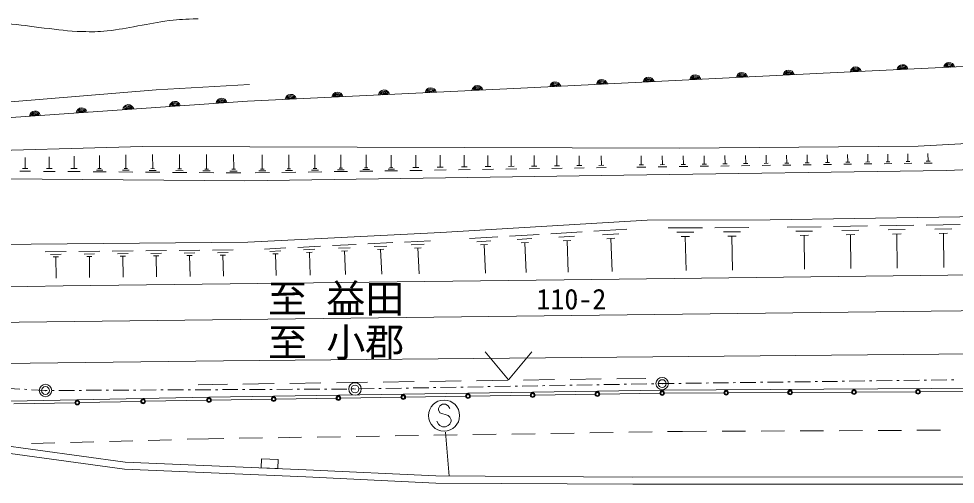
# Model space of a CAD drawing. Units: millimetres, scale not verified. Extents: x 40000 to 680000, y 20000 to 380000.
# Drawn here: x 146329 to 206446, y 271127 to 301026 of the extents above; entities that cross this region are included whole.
import ezdxf
from ezdxf.enums import TextEntityAlignment as Align

# ---------------------------------------------------------------- set-up
doc = ezdxf.new("R2010")
doc.units = ezdxf.units.MM
doc.header["$LTSCALE"] = 1000
doc.header["$PDMODE"] = 32
doc.header["$PDSIZE"] = 500
for name, color, linetype, lineweight in [('M-BGD', 7, 'Continuous', 13), ('M-BMK-ROW', 30, 'Continuous', 13), ('M-STR-HTXT', 7, 'Continuous', 13)]:
    doc.layers.add(name, color=color, linetype=linetype, lineweight=lineweight)
doc.layers.add('M-BMK-HTXT', color=7, linetype='Continuous')
doc.styles.add('ＭＳ ゴシック', font='')
doc.styles.get('ＭＳ ゴシック').set_extended_font_data('MS Gothic')

msp = doc.modelspace()

# ---------------------------------------------------------------- linework, layer by layer
at = {"layer": 'M-BGD'}
for p, q in [((149883, 291406), (149879, 292198)), ((151521, 291404), (151518, 292243)), ((153208, 291402), (153204, 292289)), ((154927, 291397), (154924, 292316)), ((156653, 291385), (156650, 292311)), ((158387, 291373), (158383, 292306)), ((160126, 291360), (160123, 292300)), ((161966, 291368), (161962, 292294)), ((163668, 291387), (163664, 292289)), ((165346, 291406), (165342, 292284)), ((167001, 291424), (166996, 292279)), ((168632, 291442), (168626, 292274)), ((170240, 291460), (170234, 292269)), ((171826, 291478), (171819, 292264)), ((173389, 291496), (173382, 292259)), ((174930, 291513), (174922, 292254)), ((176449, 291530), (176441, 292249)), ((177947, 291547), (177939, 292245)), ((179423, 291563), (179415, 292240)), ((180879, 291580), (180871, 292235)), ((182314, 291596), (182306, 292231)), ((183729, 291611), (183721, 292227)), ((186291, 291640), (186282, 292219)), ((187651, 291654), (187642, 292214)), ((188995, 291669), (188986, 292213)), ((190333, 291687), (190324, 292225)), ((191666, 291704), (191656, 292236)), ((192993, 291721), (192983, 292248)), ((194314, 291739), (194303, 292260)), ((195630, 291756), (195619, 292271)), ((196940, 291773), (196929, 292283)), ((198244, 291790), (198233, 292294)), ((199543, 291807), (199532, 292306)), ((200837, 291824), (200825, 292317)), ((202125, 291841), (202113, 292329)), ((203407, 291857), (203395, 292340)), ((204707, 291880), (204693, 292379)), ((146743, 291409), (146740, 292112)), ((148290, 291407), (148287, 292154)), ((181043, 291582), (180715, 291577)), ((182473, 291598), (182156, 291593)), ((183883, 291614), (183576, 291609)), ((186436, 291642), (186146, 291638)), ((187791, 291656), (187511, 291652)), ((189131, 291671), (188859, 291667)), ((190468, 291688), (190199, 291685)), ((191934, 291575), (191401, 291567)), ((191799, 291706), (191533, 291702)), ((193258, 291593), (192731, 291586)), ((193124, 291723), (192861, 291719)), ((194576, 291612), (194055, 291605)), ((194444, 291740), (194184, 291737)), ((195889, 291630), (195374, 291623)), ((195759, 291758), (195501, 291754)), ((197197, 291649), (196686, 291642)), ((197067, 291775), (196812, 291771)), ((198498, 291667), (197994, 291660)), ((198370, 291792), (198118, 291788)), ((199795, 291686), (199296, 291679)), ((199668, 291809), (199419, 291805)), ((201085, 291704), (200592, 291697)), ((200960, 291826), (200713, 291822)), ((202371, 291722), (201883, 291715)), ((202247, 291842), (202003, 291839)), ((203650, 291740), (203168, 291733)), ((203528, 291859), (203287, 291856)), ((204958, 291759), (204459, 291752)), ((204831, 291882), (204582, 291878)), ((147093, 291230), (146390, 291236)), ((146919, 291407), (146567, 291410)), ((148662, 291217), (147915, 291223)), ((148477, 291406), (148103, 291409)), ((150277, 291204), (149485, 291211)), ((150081, 291404), (149684, 291407)), ((151939, 291191), (151100, 291198)), ((151730, 291298), (151311, 291301)), ((151626, 291403), (151416, 291405)), ((153649, 291177), (152763, 291184)), ((153428, 291290), (152985, 291293)), ((153319, 291402), (153097, 291403)), ((155385, 291163), (154466, 291171)), ((155156, 291280), (154696, 291284)), ((155042, 291396), (154812, 291398)), ((157115, 291150), (156189, 291157)), ((156884, 291267), (156421, 291271)), ((156769, 291384), (156538, 291386)), ((158851, 291136), (157918, 291143)), ((158619, 291254), (158152, 291258)), ((158503, 291372), (158270, 291374)), ((160594, 291122), (159655, 291129)), ((160360, 291241), (159890, 291245)), ((160244, 291359), (160009, 291361)), ((162433, 291143), (161506, 291129)), ((162199, 291255), (161736, 291248)), ((162082, 291369), (161850, 291366)), ((164123, 291168), (163220, 291155)), ((163895, 291277), (163444, 291271)), ((163781, 291388), (163555, 291385)), ((165789, 291193), (164911, 291180)), ((165568, 291299), (165128, 291293)), ((165456, 291407), (165237, 291404)), ((167431, 291217), (166577, 291204)), ((167216, 291320), (166789, 291314)), ((167108, 291426), (166894, 291423)), ((169051, 291241), (168220, 291228)), ((168841, 291342), (168426, 291335)), ((168736, 291444), (168528, 291441)), ((170647, 291264), (169839, 291252)), ((170444, 291362), (170040, 291356)), ((170341, 291462), (170139, 291459)), ((172221, 291288), (171436, 291276)), ((172022, 291481), (171629, 291475)), ((173773, 291311), (173010, 291299)), ((173579, 291498), (173198, 291493)), ((175303, 291333), (174562, 291322)), ((175115, 291516), (174744, 291510)), ((176811, 291355), (176092, 291345)), ((176629, 291533), (176269, 291527)), ((178298, 291377), (177600, 291367)), ((178121, 291549), (177772, 291544)), ((179764, 291399), (179087, 291389)), ((179592, 291566), (179254, 291561)), ((181209, 291420), (180554, 291411)), ((182634, 291442), (181999, 291432)), ((184039, 291462), (183424, 291453)), ((186583, 291499), (186004, 291491)), ((187933, 291518), (187373, 291510)), ((189269, 291537), (188725, 291529)), ((190604, 291556), (190066, 291548)), ((183246, 287378), (185364, 287503)), ((188016, 287588), (190213, 287599)), ((191022, 287603), (193200, 287613)), ((195661, 287637), (197829, 287670)), ((196207, 287374), (197291, 287391)), ((198625, 287683), (200802, 287717)), ((199174, 287419), (200262, 287436)), ((201598, 287729), (203782, 287763)), ((202148, 287465), (203240, 287482)), ((204578, 287776), (206769, 287810)), ((205130, 287510), (206226, 287528)), ((171099, 286683), (172763, 286766)), ((175267, 286907), (177079, 287014)), ((175734, 286707), (176640, 286761)), ((177829, 287058), (179739, 287171)), ((178320, 286848), (179276, 286904)), ((180487, 287215), (182500, 287334)), ((181005, 286993), (182011, 287053)), ((181271, 286757), (181775, 286786)), ((181523, 286771), (181605, 284756)), ((183791, 287145), (184850, 287207)), ((184071, 286895), (184601, 286927)), ((184336, 286911), (184412, 284790)), ((188567, 287316), (189665, 287321)), ((188842, 287043), (189392, 287046)), ((189117, 287044), (189172, 284848)), ((191568, 287333), (192657, 287338)), ((191841, 287062), (192386, 287065)), ((192114, 287063), (192150, 284885)), ((196482, 287107), (197024, 287116)), ((196753, 287111), (196777, 284943)), ((199450, 287152), (199994, 287160)), ((199722, 287156), (199748, 284979)), ((202425, 287196), (202971, 287205)), ((202698, 287200), (202727, 285016)), ((205408, 287241), (205956, 287249)), ((205682, 287245), (205713, 285053)), ((158762, 286163), (160097, 286176)), ((162097, 286237), (163482, 286306)), ((164247, 286344), (165698, 286416)), ((164619, 286180), (165345, 286216)), ((166463, 286454), (167983, 286529)), ((166852, 286282), (167612, 286320)), ((168746, 286567), (170337, 286646)), ((169154, 286388), (169949, 286427)), ((169362, 286199), (169760, 286218)), ((169561, 286209), (169635, 284618)), ((171526, 286496), (172357, 286537)), ((171744, 286298), (172160, 286319)), ((171952, 286309), (172037, 284645)), ((175974, 286494), (176427, 286521)), ((176200, 286508), (176290, 284695)), ((178573, 286623), (179051, 286651)), ((178812, 286637), (178899, 284725)), ((148031, 286058), (149384, 286071)), ((148371, 285892), (149047, 285898)), ((148542, 285724), (148880, 285728)), ((148711, 285726), (148725, 284373)), ((150186, 286079), (151533, 286092)), ((150525, 285914), (151198, 285920)), ((150695, 285747), (151032, 285750)), ((150863, 285749), (150882, 284402)), ((152335, 286100), (153679, 286113)), ((152672, 285935), (153344, 285942)), ((152842, 285769), (153178, 285772)), ((153010, 285770), (153033, 284426)), ((154480, 286121), (155821, 286134)), ((154817, 285956), (155488, 285963)), ((154986, 285790), (155322, 285794)), ((155154, 285792), (155181, 284451)), ((156623, 286142), (157961, 286155)), ((156959, 285978), (157628, 285984)), ((157128, 285812), (157462, 285815)), ((157295, 285814), (157327, 284476)), ((159098, 285999), (159765, 286006)), ((159266, 285834), (159600, 285837)), ((159433, 285835), (159469, 284501)), ((162452, 286081), (163144, 286116)), ((162633, 285917), (162980, 285934)), ((162806, 285925), (162852, 284540)), ((164809, 286008), (165172, 286026)), ((164991, 286017), (165045, 284565)), ((167052, 286102), (167432, 286121)), ((167242, 286111), (167305, 284591)), ((176267, 279635), (177767, 277835)), ((177767, 277835), (179267, 279635)), ((172721, 277734), (174721, 277762)), ((175721, 277776), (177721, 277805)), ((178721, 277819), (180721, 277848)), ((181721, 277862), (183720, 277890)), ((184720, 277904), (186587, 277931)), ((157856, 277522), (159723, 277549)), ((160723, 277563), (162722, 277591)), ((163722, 277606), (165722, 277634)), ((166722, 277648), (168722, 277677)), ((169722, 277691), (171722, 277719)), ((158690, 276535), (162546, 276594)), ((162846, 276599), (166702, 276658)), ((167002, 276663), (170858, 276722)), ((171158, 276727), (175014, 276787)), ((175314, 276791), (179170, 276851)), ((179470, 276855), (183326, 276915)), ((183626, 276919), (187482, 276979)), ((187782, 276982), (191589, 277002)), ((191889, 277003), (195695, 277023)), ((195995, 277025), (199801, 277044)), ((200101, 277046), (203908, 277066)), ((204208, 277067), (208014, 277087)), ((146011, 276291), (149938, 276367)), ((150238, 276372), (154164, 276448)), ((154464, 276454), (158390, 276530)), ((173357, 276173), (173266, 275991)), ((173266, 275991), (173266, 275900)), ((173539, 276264), (173357, 276173)), ((173721, 276264), (173539, 276264)), ((173902, 276173), (173721, 276264)), ((173993, 275991), (173902, 276173)), ((173266, 275900), (173357, 275718)), ((173357, 275718), (173902, 275536)), ((173902, 275536), (173993, 275445)), ((173993, 275445), (174084, 275264)), ((173266, 274991), (173175, 275173)), ((173357, 274900), (173266, 274991)), ((173539, 274809), (173357, 274900)), ((173721, 274809), (173539, 274809)), ((173902, 274900), (173721, 274809)), ((173993, 274991), (173902, 274900)), ((174084, 275173), (173993, 274991)), ((174084, 275264), (174084, 275173)), ((162985, 274120), (164485, 274143)), ((165484, 274158), (166984, 274182)), ((167984, 274197), (169484, 274221)), ((170484, 274236), (171984, 274260)), ((172984, 274275), (174483, 274298)), ((175483, 274314), (176983, 274337)), ((177983, 274353), (179483, 274376)), ((180483, 274392), (181982, 274415)), ((182982, 274431), (184482, 274454)), ((185482, 274470), (186982, 274493)), ((187982, 274508), (188946, 274523)), ((188946, 274523), (190488, 274530)), ((191488, 274535), (192988, 274542)), ((193988, 274546), (195488, 274553)), ((196488, 274558), (197988, 274565)), ((198988, 274569), (200488, 274576)), ((201488, 274580), (202988, 274587)), ((203988, 274592), (205488, 274599)), ((147147, 273750), (148646, 273789)), ((149646, 273816), (151145, 273855)), ((152145, 273882), (153644, 273921)), ((154644, 273948), (156143, 273987)), ((157143, 274014), (158521, 274050)), ((158521, 274050), (159485, 274065)), ((160485, 274081), (161985, 274104))]:
    msp.add_line(p, q, dxfattribs=at)
for points in [[(271635, 294495), (274063, 300824), (223133, 298730), (197966, 297533), (178549, 296567), (161009, 295735), (142715, 294477), (134760, 293893), (120329, 293949), (103900, 294089), (66243, 295860)], [(66225, 296660), (80444, 296002), (106799, 295053), (120738, 294770), (133133, 294770), (143469, 295489), (155146, 296463), (161139, 296808)], [(105411, 292999), (116660, 292614), (131358, 292257), (142027, 292483), (154273, 292818), (188740, 292711), (204061, 292846), (228383, 294160), (244573, 295048), (270516, 295807)], [(66582, 280294), (146350, 281538), (204894, 282241), (259012, 282845), (315743, 283388), (366105, 283941), (401974, 284329), (430347, 285243), (458770, 286733), (479297, 288182), (510046, 291006), (533821, 294051)], [(268568, 294259), (242528, 293475), (225343, 292065), (205856, 291271), (185180, 290979), (160853, 290620), (137397, 290808), (123441, 290538), (115350, 290416), (107089, 291970)], [(224044, 288864), (221065, 288643), (215971, 288456), (210814, 288373), (194557, 288119), (186678, 288082), (173420, 287299), (161029, 286685), (147118, 286549), (123628, 286404), (107628, 286379), (107340, 286153)], [(110246, 283152), (149186, 283882), (183122, 284273), (221798, 284753)], [(104882, 278154), (139964, 278811), (159481, 279056), (182422, 279272), (216873, 279582), (232672, 280577)], [(107635, 275702), (158525, 276719), (187621, 277178), (232638, 277446)], [(144725, 273701), (153164, 272554), (164781, 272052), (173107, 271663), (185756, 271584), (209273, 271597), (235750, 271916), (259386, 272258), (275517, 272355), (292199, 272373), (307010, 272160), (319199, 271945), (324448, 271800)], [(144663, 273248), (153124, 272098), (164761, 271595), (173095, 271206), (185755, 271127), (209276, 271139), (235756, 271459), (259390, 271800), (275518, 271898), (292196, 271915), (307003, 271702), (319188, 271488), (324436, 271343)]]:
    msp.add_lwpolyline(points, dxfattribs=at)
msp.add_lwpolyline([(161892, 272176), (162953, 272131), (162979, 272725), (161918, 272771)], close=True, dxfattribs=at)
for centre, radius in [((191739, 277002), 150), ((195845, 277024), 150), ((195845, 277024), 120), ((199951, 277045), 150), ((199951, 277045), 120), ((199951, 277045), 100), ((204058, 277067), 150), ((204058, 277067), 120), ((204058, 277067), 100), ((154314, 276451), 150), ((154314, 276451), 120), ((154314, 276451), 100), ((158540, 276533), 150), ((158540, 276533), 120), ((158540, 276533), 100), ((162696, 276597), 150), ((162696, 276597), 120), ((162696, 276597), 100), ((166852, 276661), 150), ((166852, 276661), 120), ((166852, 276661), 100), ((171008, 276725), 150), ((171008, 276725), 120), ((171008, 276725), 100), ((175164, 276789), 150), ((175164, 276789), 120), ((175164, 276789), 100), ((179320, 276853), 150), ((179320, 276853), 120), ((179320, 276853), 100), ((183476, 276917), 150), ((183476, 276917), 120), ((183476, 276917), 100), ((187632, 276981), 150), ((187632, 276981), 120), ((187632, 276981), 100), ((191739, 277002), 120), ((191739, 277002), 100), ((195845, 277024), 100), ((150088, 276369), 150), ((150088, 276369), 120), ((150088, 276369), 100), ((173630, 275536), 1000)]:
    msp.add_circle(centre, radius, dxfattribs=at)
for centre, radius, start, end in [((206057, 297864), 354, 11.51992, 173.9251), ((195751, 297369), 354, 11.64659, 174.05176), ((195751, 297369), 283, 13.87062, 171.82773), ((195751, 297369), 212, 17.61695, 168.0814), ((200064, 297579), 354, 11.51992, 173.9251), ((200064, 297579), 283, 13.74396, 171.70106), ((200064, 297579), 212, 17.49029, 167.95474), ((200064, 297579), 142, 25.20202, 160.24301), ((200064, 297579), 100, 35.51968, 149.92534), ((203061, 297721), 354, 11.51992, 173.9251), ((203061, 297721), 283, 13.74396, 171.70106), ((203061, 297721), 212, 17.49029, 167.95474), ((203061, 297721), 142, 25.20202, 160.24301), ((203061, 297721), 100, 35.51968, 149.92534), ((206057, 297864), 283, 13.74396, 171.70106), ((206057, 297864), 212, 17.49029, 167.95474), ((206057, 297864), 142, 25.20202, 160.24301), ((206057, 297864), 100, 35.51968, 149.92534), ((183766, 296772), 354, 11.64659, 174.05176), ((183766, 296772), 283, 13.87062, 171.82773), ((183766, 296772), 212, 17.61695, 168.0814), ((186762, 296921), 354, 11.64659, 174.05176), ((186762, 296921), 283, 13.87062, 171.82773), ((186762, 296921), 212, 17.61695, 168.0814), ((186762, 296921), 142, 25.32868, 160.36967), ((186762, 296921), 100, 35.64634, 150.05201), ((189759, 297071), 354, 11.64659, 174.05176), ((189759, 297071), 283, 13.87062, 171.82773), ((189759, 297071), 212, 17.61695, 168.0814), ((189759, 297071), 142, 25.32868, 160.36967), ((189759, 297071), 100, 35.64634, 150.05201), ((192755, 297220), 354, 11.64659, 174.05176), ((192755, 297220), 283, 13.87062, 171.82773), ((192755, 297220), 212, 17.61695, 168.0814), ((192755, 297220), 142, 25.32868, 160.36967), ((192755, 297220), 100, 35.64634, 150.05201), ((195751, 297369), 142, 25.32868, 160.36967), ((195751, 297369), 100, 35.64634, 150.05201), ((169782, 296097), 354, 11.51151, 173.91669), ((169782, 296097), 283, 13.73555, 171.69265), ((172778, 296239), 354, 11.51151, 173.91669), ((172778, 296239), 283, 13.73555, 171.69265), ((172778, 296239), 212, 17.48188, 167.94633), ((172778, 296239), 142, 25.19361, 160.2346), ((175775, 296381), 354, 11.51151, 173.91669), ((175775, 296381), 283, 13.73555, 171.69265), ((175775, 296381), 212, 17.48188, 167.94633), ((175775, 296381), 142, 25.19361, 160.2346), ((175775, 296381), 100, 35.51127, 149.91694), ((180770, 296623), 354, 11.64659, 174.05176), ((180770, 296623), 283, 13.87062, 171.82773), ((180770, 296623), 212, 17.61695, 168.0814), ((180770, 296623), 142, 25.32868, 160.36967), ((180770, 296623), 100, 35.64634, 150.05201), ((183766, 296772), 142, 25.32868, 160.36967), ((183766, 296772), 100, 35.64634, 150.05201), ((159348, 295567), 354, 12.73293, 175.13811), ((159348, 295567), 283, 14.95697, 172.91407), ((159348, 295567), 212, 18.7033, 169.16775), ((163788, 295813), 354, 11.51151, 173.91669), ((163788, 295813), 283, 13.73555, 171.69265), ((163788, 295813), 212, 17.48188, 167.94633), ((163788, 295813), 142, 25.19361, 160.2346), ((163788, 295813), 100, 35.51127, 149.91694), ((166785, 295955), 354, 11.51151, 173.91669), ((166785, 295955), 283, 13.73555, 171.69265), ((166785, 295955), 212, 17.48188, 167.94633), ((166785, 295955), 142, 25.19361, 160.2346), ((166785, 295955), 100, 35.51127, 149.91694), ((169782, 296097), 212, 17.48188, 167.94633), ((169782, 296097), 142, 25.19361, 160.2346), ((169782, 296097), 100, 35.51127, 149.91694), ((172778, 296239), 100, 35.51127, 149.91694), ((150369, 294949), 354, 12.73293, 175.13811), ((150369, 294949), 283, 14.95697, 172.91407), ((153362, 295155), 354, 12.73293, 175.13811), ((153362, 295155), 283, 14.95697, 172.91407), ((153362, 295155), 212, 18.7033, 169.16775), ((153362, 295155), 142, 26.41503, 161.45602), ((153362, 295155), 100, 36.73269, 151.13836), ((156355, 295361), 354, 12.73293, 175.13811), ((156355, 295361), 283, 14.95697, 172.91407), ((156355, 295361), 212, 18.7033, 169.16775), ((156355, 295361), 142, 26.41503, 161.45602), ((156355, 295361), 100, 36.73269, 151.13836), ((159348, 295567), 142, 26.41503, 161.45602), ((159348, 295567), 100, 36.73269, 151.13836), ((147376, 294743), 354, 12.73293, 175.13811), ((147376, 294743), 283, 14.95697, 172.91407), ((147376, 294743), 212, 18.7033, 169.16775), ((147376, 294743), 142, 26.41503, 161.45602), ((147376, 294743), 100, 36.73269, 151.13836), ((150369, 294949), 212, 18.7033, 169.16775), ((150369, 294949), 142, 26.41503, 161.45602), ((150369, 294949), 100, 36.73269, 151.13836)]:
    msp.add_arc(centre, radius, start, end, dxfattribs=at)
msp.add_open_spline([(111588, 294956), (111781, 295275), (111895, 295469), (112218, 295632), (112529, 295789), (112761, 295677), (113101, 295752), (113588, 295859), (113839, 295994), (114315, 296142), (114922, 296329), (115273, 296399), (115873, 296606), (116266, 296741), (116469, 296861), (116862, 296996), (117162, 297098), (117332, 297152), (117641, 297220), (118211, 297345), (118547, 297316), (119124, 297400), (119523, 297458), (119746, 297497), (120143, 297565), (120606, 297644), (120878, 297635), (121327, 297775), (121742, 297904), (121944, 298057), (122346, 298224), (122751, 298393), (122981, 298481), (123394, 298629), (123719, 298744), (123893, 298845), (124233, 298898), (124708, 298972), (124983, 298937), (125462, 298913), (126206, 298876), (126612, 298713), (127357, 298703), (127938, 298696), (128261, 298762), (128840, 298793), (129443, 298826), (129783, 298808), (130384, 298868), (131040, 298934), (131390, 299097), (132047, 299168), (133545, 299330), (134398, 299166), (135905, 299198), (136531, 299211), (136886, 299169), (137508, 299243), (138421, 299351), (138925, 299469), (139830, 299632), (140499, 299753), (140878, 299800), (141538, 299962), (142068, 300092), (142343, 300245), (142871, 300382), (143346, 300504), (143613, 300580), (144100, 300636), (144661, 300701), (144981, 300718), (145546, 300696), (146493, 300659), (147015, 300522), (147958, 300426), (148917, 300329), (149452, 300228), (150415, 300202), (151038, 300185), (151390, 300184), (152011, 300247), (152783, 300325), (153207, 300434), (153973, 300561), (154758, 300691), (155190, 300816), (155981, 300906), (156703, 300988), (156961, 300999), (157839, 301026)], degree=3, knots=[0, 0, 0, 0, 1, 1, 1, 2, 2, 2, 3, 3, 3, 4, 4, 4, 5, 5, 5, 6, 6, 6, 7, 7, 7, 8, 8, 8, 9, 9, 9, 10, 10, 10, 11, 11, 11, 12, 12, 12, 13, 13, 13, 14, 14, 14, 15, 15, 15, 16, 16, 16, 17, 17, 17, 18, 18, 18, 19, 19, 19, 20, 20, 20, 21, 21, 21, 22, 22, 22, 23, 23, 23, 24, 24, 24, 25, 25, 25, 26, 26, 26, 27, 27, 27, 28, 28, 28, 29, 29, 29, 30, 30, 30, 30], dxfattribs=at)
at = {"layer": 'M-BMK-ROW'}
for p, q in [((199196, 277742), (199346, 277744)), ((199645, 277748), (200645, 277761)), ((200945, 277764), (201095, 277766)), ((201395, 277770), (202395, 277783)), ((202695, 277787), (202845, 277789)), ((203145, 277793), (204145, 277805)), ((204445, 277809), (204595, 277811)), ((204895, 277815), (205895, 277828)), ((206195, 277832), (206345, 277834)), ((145404, 277298), (146402, 277242)), ((146702, 277225), (146852, 277216)), ((147151, 277199), (148047, 277148)), ((148047, 277148), (148150, 277149)), ((148450, 277150), (148600, 277151)), ((148900, 277152), (149900, 277157)), ((150200, 277159), (150350, 277160)), ((150650, 277161), (151650, 277166)), ((151950, 277168), (152100, 277168)), ((152400, 277170), (153400, 277175)), ((153700, 277176), (153850, 277177)), ((154150, 277179), (155150, 277184)), ((155450, 277185), (155600, 277186)), ((155900, 277187), (156900, 277192)), ((157200, 277194), (157350, 277194)), ((157650, 277196), (158650, 277201)), ((158950, 277202), (159100, 277203)), ((159400, 277205), (160400, 277210)), ((160700, 277211), (160850, 277212)), ((161150, 277213), (162150, 277218)), ((162450, 277220), (162600, 277221)), ((162900, 277222), (163900, 277227)), ((164200, 277228), (164350, 277229)), ((164650, 277231), (165650, 277236)), ((165950, 277237), (166100, 277238)), ((166400, 277239), (167400, 277244)), ((167700, 277246), (167850, 277247)), ((168149, 277251), (169149, 277269)), ((169449, 277274), (169599, 277277)), ((169899, 277282), (170899, 277299)), ((171199, 277305), (171349, 277307)), ((171649, 277313), (172649, 277330)), ((172949, 277335), (173099, 277338)), ((173399, 277343), (174399, 277361)), ((174698, 277366), (174848, 277369)), ((175148, 277374), (176148, 277392)), ((176448, 277397), (176598, 277400)), ((176898, 277405), (177898, 277422)), ((178198, 277428), (178348, 277430)), ((178648, 277436), (179648, 277453)), ((179948, 277458), (180098, 277461)), ((180398, 277466), (181397, 277484)), ((181697, 277489), (181847, 277492)), ((182147, 277497), (183147, 277515)), ((183447, 277520), (183597, 277523)), ((183897, 277528), (184897, 277545)), ((185197, 277551), (185347, 277553)), ((185647, 277559), (186647, 277576)), ((186947, 277581), (187097, 277584)), ((187397, 277589), (187634, 277594)), ((187634, 277594), (188396, 277603)), ((188696, 277607), (188846, 277609)), ((189146, 277613), (190146, 277626)), ((190446, 277630), (190596, 277632)), ((190896, 277635), (191896, 277648)), ((192196, 277652), (192346, 277654)), ((192646, 277658), (193646, 277671)), ((193946, 277675), (194096, 277676)), ((194396, 277680), (195396, 277693)), ((195696, 277697), (195846, 277699)), ((196146, 277703), (197146, 277716)), ((197446, 277719), (197596, 277721)), ((197896, 277725), (198896, 277738))]:
    msp.add_line(p, q, dxfattribs=at)
for centre in [(187634, 277594), (148047, 277148), (167915, 277247)]:
    msp.add_circle(centre, 400, dxfattribs=at)
for p in [(187634, 277594), (148047, 277148), (167915, 277247)]:
    msp.add_point(p, dxfattribs=at)
at = {"layer": 'M-STR-HTXT'}
msp.add_line((173717, 274467), (173951, 271658), dxfattribs=at)

# ---------------------------------------------------------------- texts
at = {"layer": 'M-BMK-HTXT', "style": 'ＭＳ ゴシック'}
for s, p in [('至 益田', (166702, 283050)), ('至 小郡', (166702, 280246))]:
    msp.add_text(s, height=1833, dxfattribs=at).set_placement(p, align=Align.MIDDLE_CENTER)
msp.add_text('110-2', height=1320, dxfattribs=at).set_placement((181802, 281964), align=Align.BOTTOM_CENTER)

doc.saveas('drawing.dxf')
